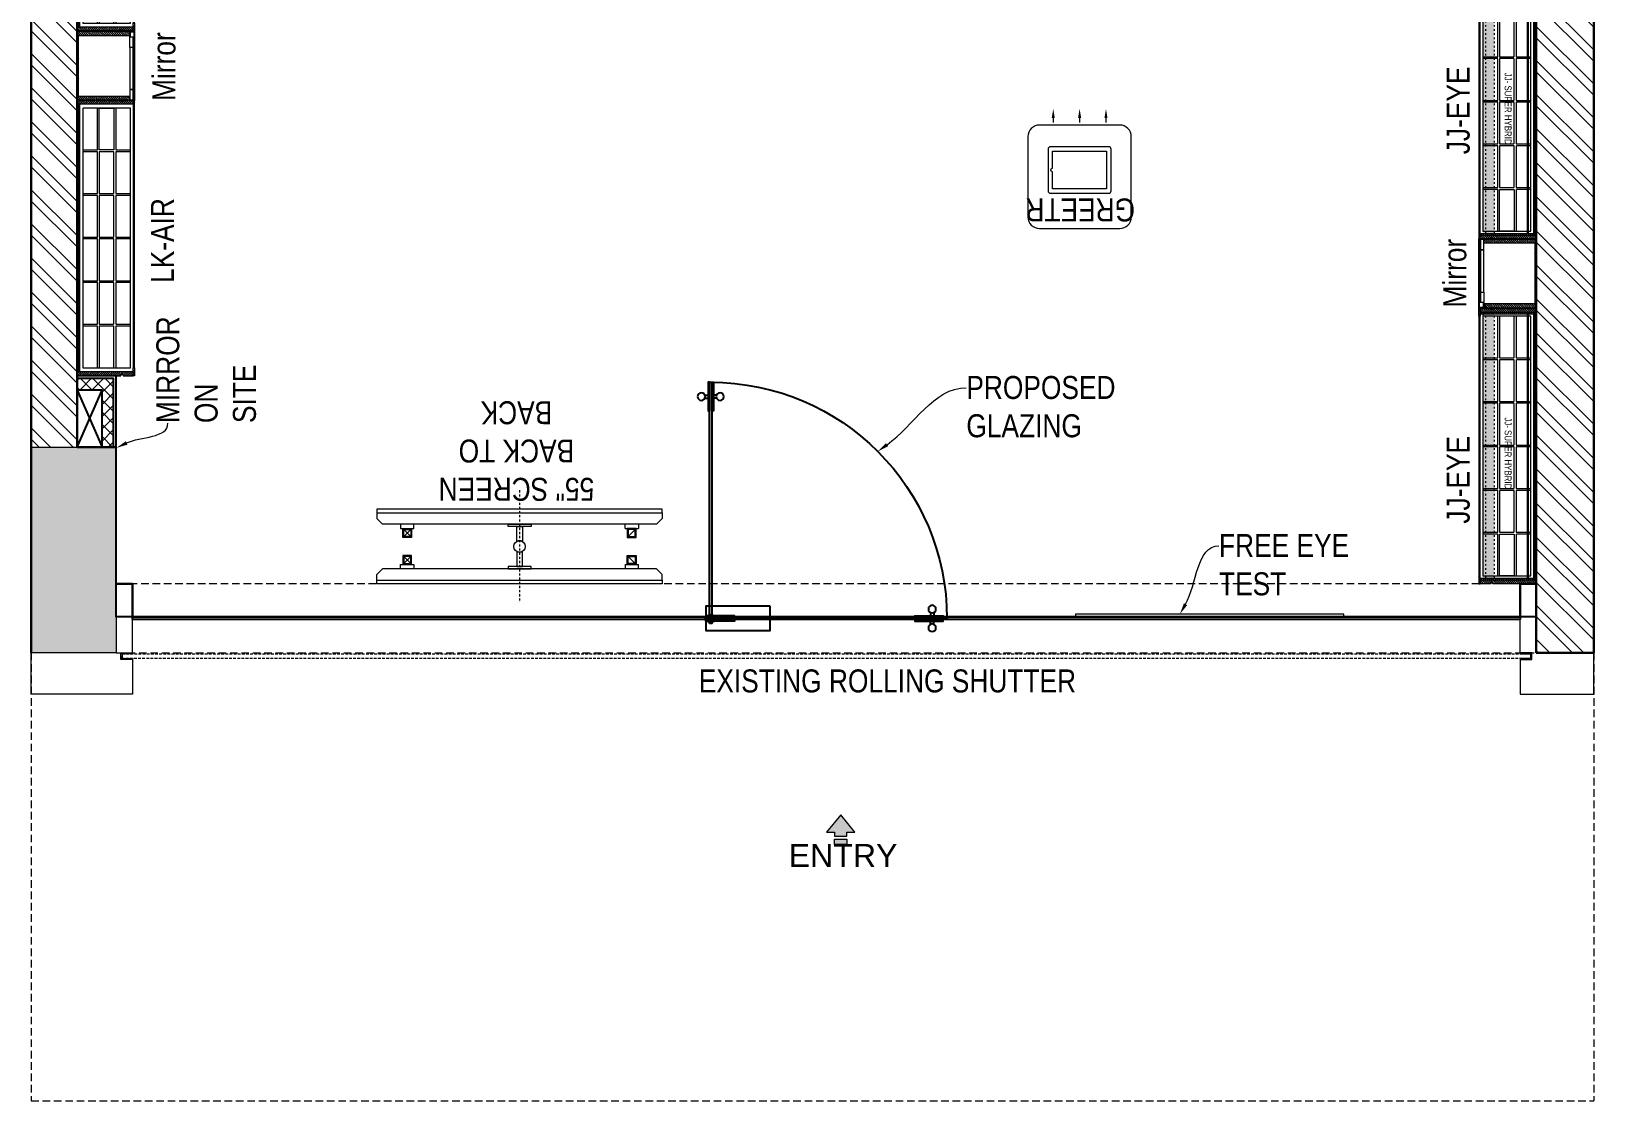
# Model space of a CAD drawing. Header units: millimetres. Extents: x -4703 to 3915, y -898839 to -884084.
# Drawn here: x -3912 to 2888, y -898839 to -894184 of the extents above; entities that cross this region are included whole.
import ezdxf
from ezdxf import colors
from ezdxf.entities.mleader import LeaderData, LeaderLine
from ezdxf.lldxf.tags import DXFTag
from ezdxf.math import Vec2, Vec3

# ---------------------------------------------------------------- set-up
doc = ezdxf.new("R2010")
doc.units = ezdxf.units.MM
doc.header["$LTSCALE"] = 12
doc.header["$MEASUREMENT"] = 0
for name, pattern in [('a_p6_plan_L18$0$HIDDEN', [0.375, 0.25, -0.125]), ('ACAD_ISO03W100', [30, 12, -18]), ('DASHDOT2', [0.5, 0.25, -0.125, 0, -0.125]), ('DASHED', [0.75, 0.5, -0.25]), ('HIDDENX2', [0.75, 0.5, -0.25])]:
    doc.linetypes.add(name, pattern=pattern)
doc.layers.get('0').update_dxf_attribs({"lineweight": 25})
for name, color, linetype, lineweight in [('A-BEAM PLAN', 5, 'DASHED2', 5), ('A-COL', 243, 'Continuous', 9), ('A-COL HATCH', 252, 'Continuous', 20), ('A-GLASS DOOR', 4, 'Continuous', 25), ('A-SHUTTER', 5, 'Continuous', 18), ('A-WALL', 1, 'Continuous', 30), ('A-WALL HATCH', 251, 'Continuous', 5), ('LK-ACP', 1, 'Continuous', 0), ('LK-FACADE BULKHEAD', 3, 'DASHED', 13), ('LK-FF&E FLOOR', 1, 'Continuous', 9), ('LK-FF&E WALL', 1, 'Continuous', 9), ('LK-IT', 3, 'Continuous', 18), ('LK-LAMINATE', 65, 'Continuous', 30), ('LK-PART-HATCH', 8, 'Continuous', 5), ('LK-PARTITION', 21, 'Continuous', 25), ('LK-Signage', 5, 'Continuous', 13), ('LK-TEXT', 31, 'Continuous', 5), ('LK-TV SCREEN', 3, 'Continuous', 9), ('LN-ELEVATION-1', 81, 'Continuous', 13), ('LN-ELEVATION-2', 103, 'Continuous', 20), ('LN-ELEVATION-3', 125, 'a_p6_plan_L18$0$HIDDEN', 18), ('LN-ELEVATION-4', 145, 'Continuous', 13), ('LN-ELEVATION-5', 167, 'Continuous', 5), ('LN-HATCH', 251, 'Continuous', 0), ('LN-TEXT', 7, 'Continuous', 0), ('PLANO-BOUNDARY', 252, 'Continuous', 5), ('PLANO-CARPET', 3, 'Continuous', 18), ('PLANO-DOOR', 252, 'Continuous', 5), ('PLANO-GLASS', 252, 'Continuous', 5), ('PLANO-TXT', 252, 'Continuous', 5), ('step', 74, 'Continuous', 5)]:
    doc.layers.add(name, color=color, linetype=linetype, lineweight=lineweight)
doc.layers.add('A-GLAZING', color=4, linetype='Continuous')
doc.layers.add('PLANO-TRADE AREA', color=7, linetype='Continuous')
doc.styles.add('LK TXT STD 100', font='Arial Narrow.ttf', dxfattribs={"height": 100})
doc.styles.get("Standard").update_dxf_attribs({"font": 'Arial Narrow.ttf'})
tags = doc.linetypes.add('DASHED2', pattern=[0.375, 0.25, -0.125]).pattern_tags.tags
tags[6:7] = [DXFTag(74, 4), DXFTag(75, 0), DXFTag(340, '0'), DXFTag(46, 1.0), DXFTag(50, 0.0), DXFTag(44, 0.0), DXFTag(45, 0.0)]
tags[4:5] = [DXFTag(74, 4), DXFTag(75, 0), DXFTag(340, '0'), DXFTag(46, 1.0), DXFTag(50, 0.0), DXFTag(44, 0.0), DXFTag(45, 0.0)]
pattern_1 = [(45, (7858054.0837, 3504049.203), (-4.4901280605, 4.4901280605), [])]

# ---------------------------------------------------------------- blocks, each defined once
blk = doc.blocks.new('55INCH')
at = {"layer": 'LK-TV SCREEN', "ltscale": 12}
for p, q in [((2111558.8, 1135690.5), (2111583.2, 1135690.5)), ((2111583.2, 1135690.5), (2111607.7, 1135666)), ((2111607.7, 1134473.9), (2111607.7, 1135666)), ((2111607.7, 1135587.9), (2111627.2, 1135587.9)), ((2111627.2, 1135587.9), (2111627.2, 1135529.3)), ((2111627.2, 1135529.3), (2111607.7, 1135529.3)), ((2111627.2, 1134610.6), (2111607.7, 1134610.6)), ((2111627.2, 1134610.6), (2111627.2, 1134552)), ((2111607.7, 1134552), (2111627.2, 1134552)), ((2111558.8, 1134449.5), (2111583.2, 1134449.5)), ((2111583.2, 1134449.5), (2111607.7, 1134473.9))]:
    blk.add_line(p, q, dxfattribs=at)
at = {"layer": 'LK-TV SCREEN'}
for p, q in [((2111661.6, 1135543.3), (2111631, 1135573.9)), ((2111661.6, 1135573.9), (2111631, 1135543.3)), ((2111661.6, 1134597.1), (2111631, 1134566.5))]:
    blk.add_line(p, q, dxfattribs=at)
at = {"layer": 'LK-TV SCREEN', "ltscale": 12}
blk.add_lwpolyline([(2111542.6, 1135690.5), (2111558.8, 1135690.5), (2111558.8, 1134449.5), (2111542.6, 1134449.5)], close=True, dxfattribs=at)
at = {"layer": 'LK-TV SCREEN'}
for points in [[(2111627.2, 1135577.7), (2111627.2, 1135539.5), (2111665.4, 1135539.5), (2111665.4, 1135577.7)], [(2111631, 1135573.9), (2111631, 1135543.3), (2111661.6, 1135543.3), (2111661.6, 1135573.9)], [(2111627.2, 1134562.7), (2111627.2, 1134600.9), (2111665.4, 1134600.9), (2111665.4, 1134562.7)], [(2111631, 1134566.5), (2111631, 1134597.1), (2111661.6, 1134597.1), (2111661.6, 1134566.5)]]:
    blk.add_lwpolyline(points, close=True, dxfattribs=at)
blk = doc.blocks.new('*U43')
at = {"layer": 'A-SHUTTER', "color": 5, "ltscale": 10}
for points in [[(41034165, -1561539.2), (41034165, -1561544.2), (41034120, -1561544.2), (41034120, -1561564.2), (41034165, -1561564.2), (41034165, -1561569.2), (41034115, -1561569.2), (41034115, -1561539.2)], [(41040205, -1561539.2), (41040205, -1561544.2), (41040250, -1561544.2), (41040250, -1561564.2), (41040205, -1561564.2), (41040205, -1561569.2), (41040255, -1561569.2), (41040255, -1561539.2)]]:
    blk.add_lwpolyline(points, close=True, dxfattribs=at)
at = {"layer": 'A-SHUTTER', "color": 5, "linetype": 'HIDDENX2', "ltscale": 2, "true_color": 0x0505ff}
blk.add_lwpolyline([(41034120, -1561544.2), (41034120, -1561564.2), (41040250, -1561564.2), (41040250, -1561544.2)], close=True, dxfattribs=at)
blk = doc.blocks.new('Entrance Door')
at = {"layer": 'A-GLASS DOOR', "ltscale": 111}
blk.add_hatch(color=4, dxfattribs=at).paths.add_polyline_path([(18, -34.8), (18, -1235), (30, -1235), (30, -34.8)])
at = {"layer": 'A-GLASS DOOR', "color": 4}
for p, q in [((30, -54.2), (18, -66.2)), ((1117.8, -31.3), (1117.8, -54.3)), ((1117.8, -89.2), (1117.8, -66.3)), ((1132.8, -31.3), (1132.8, -54.3)), ((1132.8, -89.2), (1132.8, -66.3))]:
    blk.add_line(p, q, dxfattribs=at)
at = {"layer": 'A-GLASS DOOR', "color": 4, "ltscale": 44}
for p, q in [((-4.9, -1156.3), (18, -1156.3)), ((52.9, -1156.3), (30, -1156.3)), ((-4.9, -1171.3), (18, -1171.3)), ((52.9, -1171.3), (30, -1171.3))]:
    blk.add_line(p, q, dxfattribs=at)
at = {"layer": 'A-GLASS DOOR', "color": 4}
for points in [[(320, -120.5), (0, -120.5), (0, 0), (320, 0)], [(0, -54.2), (142.5, -54.2), (142.5, -46.8), (0, -46.8)], [(0, -66.2), (142.5, -66.2), (142.5, -73.7), (0, -73.7)], [(1180.8, -54.3), (1038.3, -54.3), (1038.3, -46.8), (1180.8, -46.8)], [(1180.8, -66.3), (1038.3, -66.3), (1038.3, -73.8), (1180.8, -73.8)]]:
    blk.add_lwpolyline(points, close=True, dxfattribs=at)
at = {"layer": 'A-GLASS DOOR', "color": 4, "ltscale": 222}
blk.add_lwpolyline([(-1.5, -66.2), (1198.8, -66.2), (1198.8, -54.2), (-1.5, -54.2)], close=True, dxfattribs=at)
at = {"layer": 'A-GLASS DOOR', "color": 4, "ltscale": 111}
blk.add_lwpolyline([(18, -34.8), (18, -1235), (30, -1235), (30, -34.8)], close=True, dxfattribs=at)
at = {"layer": 'A-GLASS DOOR', "color": 4, "ltscale": 44}
for points in [[(18, -1092.5), (18, -1235), (10.5, -1235), (10.5, -1092.5)], [(30, -1092.5), (30, -1235), (37.5, -1235), (37.5, -1092.5)]]:
    blk.add_lwpolyline(points, close=True, dxfattribs=at)
at = {"layer": 'A-GLASS DOOR', "color": 4}
for centre, radius in [((1125.3, -13.9), 19), ((24, -58.7), 19.8), ((1125.3, -106.6), 19)]:
    blk.add_circle(centre, radius, dxfattribs=at)
at = {"layer": 'A-GLASS DOOR', "color": 4, "ltscale": 44}
for centre in [(-22.4, -1163.8), (70.4, -1163.8)]:
    blk.add_circle(centre, 19, dxfattribs=at)
at = {"layer": 'A-GLASS DOOR', "color": 4, "ltscale": 222}
blk.add_arc((24, -60.2), 1174.8, 270, 359.99955, dxfattribs=at)
blk = doc.blocks.new('existignn csk')
at = {"layer": 'A-COL HATCH'}
h = blk.add_hatch(color=256, dxfattribs=at)
h.dxf.hatch_style = 1
h.paths.add_polyline_path([(42316.3, -888548), (42316.3, -888128), (41416.3, -888128), (41416.3, -888548)])
h.paths.add_polyline_path([(38251.3, -888538), (38251.3, -888128), (37461.3, -888128), (37461.3, -888538)])
h.paths.add_polyline_path([(34221.3, -888498), (34221.3, -888128), (33416.3, -888128), (33416.3, -888498)])
h.paths.add_polyline_path([(30406.3, -888498), (30406.3, -888493), (30406.3, -888128), (29511.3, -888128), (29511.3, -888498)])
at = {"layer": 'A-WALL HATCH'}
h = blk.add_hatch(dxfattribs=at)
h.set_pattern_fill('ANSI32', color=256, scale=11, angle=180)
h.set_pattern_definition([(225, (-896977.96, -931837.92), (74.087113, -74.087113), []), (225, (-897027.35, -931837.92), (74.087113, -74.087113), [])])
h.paths.add_polyline_path([(42316.3, -894928), (42316.3, -888548), (42066.3, -888548), (42066.3, -894708), (38251.3, -894708), (38251.3, -894678), (29511.3, -894678), (29511.3, -894928)])
h.paths.add_polyline_path([(41416.3, -888378), (41416.3, -888128), (38251.3, -888128), (38251.3, -888378)])
h.paths.add_polyline_path([(37461.3, -888328), (37461.3, -888128), (34221.3, -888128), (34221.3, -888328)])
h.paths.add_polyline_path([(33416.3, -888328), (33416.3, -888128), (30406.3, -888128), (30406.3, -888328)])
at = {"layer": 'A-BEAM PLAN', "linetype": 'a_p6_plan_L18$0$HIDDEN', "lineweight": 5, "ltscale": 11}
for p, q in [((29511.3, -888128), (27561.3, -888128)), ((27561.3, -888128), (27561.3, -894928)), ((29511.3, -894928), (27561.3, -894928))]:
    blk.add_line(p, q, dxfattribs=at)
at = {"layer": 'A-COL'}
for p, q in [((29511.3, -888498), (29511.3, -888128)), ((30406.3, -888128), (30406.3, -888498)), ((29576.3, -888498), (29511.3, -888498)), ((30406.3, -888498), (29511.3, -888498)), ((29616.3, -888498), (29576.3, -888498))]:
    blk.add_line(p, q, dxfattribs=at)
at = {"layer": 'A-GLAZING', "color": 4}
blk.add_lwpolyline([(29655.3, -894608), (29655.3, -888568), (29667.3, -888568), (29667.3, -894608)], close=True, dxfattribs=at)
at = {"layer": 'A-WALL'}
for p, q in [((29511.3, -888128), (42316.3, -888128)), ((30406.3, -888328), (33416.3, -888328)), ((38251.3, -894678), (29511.3, -894678)), ((29511.3, -894678), (29511.3, -894928)), ((42316.3, -894928), (29511.3, -894928))]:
    blk.add_line(p, q, dxfattribs=at)
at = {"layer": 'LK-ACP'}
for points in [[(29481.3, -888568), (29331.3, -888568), (29331.3, -888128), (29511.3, -888128)], [(29511.3, -888568), (29655.3, -888568)], [(29481.3, -894608), (29331.3, -894608), (29331.3, -894928), (29511.3, -894928)], [(29511.3, -894608), (29655.3, -894608)]]:
    blk.add_lwpolyline(points, dxfattribs=at)
at = {"layer": 'LK-FACADE BULKHEAD', "linetype": 'a_p6_plan_L18$0$HIDDEN', "lineweight": 5, "ltscale": 11}
blk.add_lwpolyline([(29511.3, -894678), (29811.3, -894678), (29811.3, -888498), (29511.3, -888498)], close=True, dxfattribs=at)
at = {"layer": 'LK-LAMINATE'}
for points in [[(29667.3, -888568), (29811.3, -888568), (29811.3, -888498)], [(29667.3, -894608), (29811.3, -894608), (29811.3, -894678)]]:
    blk.add_lwpolyline(points, dxfattribs=at)
at = {"layer": 'A-GLASS DOOR', "xscale": -0.8748404702499005, "yscale": 0.8748404702499005, "zscale": 0.8748404702499005, "rotation": 89.99998890931911}
blk.add_blockref('Entrance Door', (29607.9, -891064.3), dxfattribs=at)
at = {"layer": 'A-SHUTTER', "color": 2, "xscale": -1, "rotation": 270}
blk.add_blockref('*U43', (1591050.6, -41928773), dxfattribs=at)
blk = doc.blocks.new('32r23')
at = {"layer": 'step'}
h = blk.add_hatch(color=2, dxfattribs=at)
h.paths.add_polyline_path([(-329401, -464168), (-329401, -464277), (-329363, -464277), (-329363, -464350), (-329208, -464223), (-329363, -464095), (-329363, -464168)])
h.paths.add_polyline_path([(-329474, -464168), (-329428, -464168), (-329428, -464277), (-329474, -464277)])
at = {"layer": 'step', "color": 2}
blk.add_lwpolyline([(-329474, -464168), (-329428, -464168), (-329428, -464277), (-329474, -464277)], close=True, dxfattribs=at)
blk.add_lwpolyline([(-329401, -464168), (-329401, -464277), (-329363, -464277), (-329363, -464350), (-329208, -464223), (-329363, -464095), (-329363, -464168), (-329401, -464168)], dxfattribs=at)
blk = doc.blocks.new('JJ SHD 1200')
at = {"layer": 'LN-ELEVATION-5'}
h = blk.add_hatch(color=177, dxfattribs=at)
h.dxf.hatch_style = 1
h.paths.add_polyline_path([(1182, 68), (32, 68), (32, 18), (1182, 18)])
at = {"layer": 'LN-HATCH', "ltscale": 0.5}
h = blk.add_hatch(dxfattribs=at)
h.set_pattern_fill('ANSI31', color=256, scale=2)
h.set_pattern_definition([(45, (4097602.2716, 1708830.267), (-4.4901280605, 4.4901280605), [])])
h.paths.add_polyline_path([(1207, 250), (1207, 60), (1201, 60), (1201, 50), (1207, 50), (1207, 6), (1182, 6), (1182, 250)])
h.paths.add_polyline_path([(32, 210), (1182, 210), (1182, 216), (32, 216)])
h.paths.add_polyline_path([(1172, 6), (1172, 0), (1207, 0), (1207, 6)])
h.paths.add_polyline_path([(7, 250), (7, 60), (13, 60), (13, 50), (7, 50), (7, 6), (32, 6), (32, 250)])
h.paths.add_polyline_path([(42, 6), (42, 0), (7, 0), (7, 6)])
at = {"layer": 'LN-ELEVATION-1', "ltscale": 0.5}
for points in [[(7, 250), (7, 60), (13, 60), (13, 50), (7, 50), (7, 6), (25, 6), (25, 250)], [(7, 250), (7, 60), (13, 60), (13, 50), (7, 50), (7, 6), (32, 6), (32, 250)], [(25, 238), (1189, 238), (1189, 244), (25, 244)], [(32, 210), (1182, 210), (1182, 216), (32, 216)], [(1207, 250), (1207, 60), (1201, 60), (1201, 50), (1207, 50), (1207, 6), (1182, 6), (1182, 250)], [(1207, 250), (1207, 60), (1201, 60), (1201, 50), (1207, 50), (1207, 6), (1189, 6), (1189, 250)], [(42, 6), (42, 0), (7, 0), (7, 6)], [(42, 6), (42, 0), (7, 0), (7, 6)], [(1172, 6), (1172, 0), (1207, 0), (1207, 6)], [(1172, 6), (1172, 0), (1207, 0), (1207, 6)]]:
    blk.add_lwpolyline(points, close=True, dxfattribs=at)
at = {"layer": 'LN-ELEVATION-3', "ltscale": 0.5}
for p, q in [((1189, 250), (25, 250)), ((1182, 250), (32, 250)), ((1172, 6), (42, 6)), ((1172, 6), (42, 6)), ((42, 0), (1172, 0)), ((42, 0), (1172, 0))]:
    blk.add_line(p, q, dxfattribs=at)
for points in [[(1172, 226), (42, 226), (42, 18), (1172, 18)], [(223.7, 226), (42, 226), (42, 162), (223.7, 162)], [(413.3, 226), (231.7, 226), (231.7, 162), (413.3, 162)], [(603, 226), (421.3, 226), (421.3, 162), (603, 162)], [(792.7, 226), (611, 226), (611, 162), (792.7, 162)], [(982.3, 226), (800.7, 226), (800.7, 162), (982.3, 162)], [(1172, 226), (990.3, 226), (990.3, 162), (1172, 162)], [(223.7, 154), (42, 154), (42, 90), (223.7, 90)], [(413.3, 154), (231.7, 154), (231.7, 90), (413.3, 90)], [(603, 154), (421.3, 154), (421.3, 90), (603, 90)], [(792.7, 154), (611, 154), (611, 90), (792.7, 90)], [(982.3, 154), (800.7, 154), (800.7, 90), (982.3, 90)], [(1172, 90), (990.3, 90), (990.3, 154), (1172, 154)], [(223.7, 82), (42, 82), (42, 18), (223.7, 18)], [(413.3, 82), (231.7, 82), (231.7, 18), (413.3, 18)], [(603, 82), (421.3, 82), (421.3, 18), (603, 18)], [(792.7, 82), (611, 82), (611, 18), (792.7, 18)], [(982.3, 82), (800.7, 82), (800.7, 18), (982.3, 18)], [(1172, 82), (990.3, 82), (990.3, 18), (1172, 18)]]:
    blk.add_lwpolyline(points, close=True, dxfattribs=at)
at = {"layer": 'LN-ELEVATION-4', "linetype": 'ACAD_ISO03W100', "ltscale": 0.05}
for points in [[(1182, 68), (32, 68), (32, 18), (1182, 18)], [(1182, 30), (32, 30), (32, 18), (1182, 18)]]:
    blk.add_lwpolyline(points, close=True, dxfattribs=at)
at = {"layer": 'LN-TEXT', "ltscale": 0.5, "insert": (482.5, 142.3), "char_height": 30, "attachment_point": 1}
blk.add_mtext_dynamic_manual_height_columns('\\pt120;JJ- SUPER HYBRID', width=526.835, gutter_width=500, heights=[0], dxfattribs=at)
blk = doc.blocks.new('MIRROR')
at = {"layer": 'LN-HATCH', "ltscale": 0.5}
h = blk.add_hatch(dxfattribs=at)
h.set_pattern_fill('ANSI31', color=256, scale=2)
h.set_pattern_definition([(45, (4060433.7416, 1708720.787), (-4.4901280605, 4.4901280605), [])])
h.paths.add_polyline_path([(212.9, 101.3), (230.9, 101.3), (230.9, -127.7), (212.9, -127.7)])
h.paths.add_polyline_path([(230.9, 95.3), (494.9, 95.3), (494.9, 101.3), (230.9, 101.3)])
h.paths.add_polyline_path([(512.9, 101.3), (494.9, 101.3), (494.9, -127.7), (512.9, -127.7)])
at = {"layer": 'Defpoints'}
blk.add_lwpolyline([(512.9, 101.3), (212.9, 101.3), (212.9, -148.7), (512.9, -148.7)], close=True, dxfattribs=at)
at = {"layer": 'LN-ELEVATION-1'}
for points in [[(212.9, 101.3), (230.9, 101.3), (230.9, -127.7), (212.9, -127.7)], [(230.9, 95.3), (494.9, 95.3), (494.9, 101.3), (230.9, 101.3)], [(512.9, 101.3), (494.9, 101.3), (494.9, -127.7), (512.9, -127.7)], [(259.9, -141.7), (259.9, -127.7), (214.9, -127.7), (214.9, -148.7), (223.9, -148.7), (223.9, -147.2), (216.4, -147.2), (216.4, -141.7)], [(442.9, -141.7), (442.9, -127.7), (487.9, -127.7), (487.9, -148.7), (478.9, -148.7), (478.9, -147.2), (486.4, -147.2), (486.4, -141.7)], [(504.9, -148.7), (504.9, -147.2), (509.4, -147.2), (509.4, -129.2), (487.9, -129.2), (487.9, -127.7), (510.9, -127.7), (510.9, -148.7)]]:
    blk.add_lwpolyline(points, close=True, dxfattribs=at)
at = {"layer": 'LN-ELEVATION-2'}
blk.add_lwpolyline([(259.9, -141.7), (442.9, -141.7), (442.9, -127.7), (259.9, -127.7)], close=True, dxfattribs=at)
at = {"layer": 'LN-ELEVATION-2', "color": 4, "lineweight": 0}
blk.add_lwpolyline([(216.4, -141.7), (486.4, -141.7), (486.4, -147.2), (216.4, -147.2)], close=True, dxfattribs=at)
at = {"layer": 'LN-ELEVATION-4', "ltscale": 0.5}
blk.add_line((478.9, -148.7), (223.9, -148.7), dxfattribs=at)
blk = doc.blocks.new('VC HD 1200')
at = {"layer": 'LN-HATCH', "ltscale": 0.5}
h = blk.add_hatch(dxfattribs=at)
h.set_pattern_fill('ANSI31', color=256, scale=2)
h.set_pattern_definition([(45, (3760859.753, 1795248.936), (-4.490128061, 4.490128061), [])])
h.paths.add_polyline_path([(-1200, 250), (-1200, 60), (-1194, 60), (-1194, 50), (-1200, 50), (-1200, 6), (-1182, 6), (-1182, 250)])
h = blk.add_hatch(dxfattribs=at)
h.set_pattern_fill('ANSI31', color=256, scale=2)
h.set_pattern_definition(pattern_1)
h.paths.add_polyline_path([(0, 250), (0, 60), (-6, 60), (-6, 50), (0, 50), (0, 6), (-18, 6), (-18, 250)])
h = blk.add_hatch(dxfattribs=at)
h.set_pattern_fill('ANSI31', color=256, scale=2)
h.set_pattern_definition([(45, (7858047.0837, 3504049.203), (-4.4901280605, 4.4901280605), [])])
h.paths.add_polyline_path([(-1165, 6), (-1165, 0), (-1200, 0), (-1200, 6)])
h = blk.add_hatch(dxfattribs=at)
h.set_pattern_fill('ANSI31', color=256, scale=2)
h.set_pattern_definition(pattern_1)
h.paths.add_polyline_path([(-28, 6), (-28, 0), (0, 0), (0, 6)])
at = {"layer": 'LN-ELEVATION-1', "ltscale": 0.5}
for points in [[(-1200, 250), (-1200, 60), (-1194, 60), (-1194, 50), (-1200, 50), (-1200, 6), (-1182, 6), (-1182, 250)], [(-18, 238), (-1182, 238), (-1182, 244), (-18, 244)], [(0, 250), (0, 60), (-6, 60), (-6, 50), (0, 50), (0, 6), (-18, 6), (-18, 250)], [(-1165, 6), (-1165, 0), (-1200, 0), (-1200, 6)], [(-35, 6), (-35, 0), (0, 0), (0, 6)]]:
    blk.add_lwpolyline(points, close=True, dxfattribs=at)
at = {"layer": 'LN-ELEVATION-3', "ltscale": 0.5}
for p, q in [((-1182, 250), (-18, 250)), ((-1165, 6), (-35, 6)), ((-35, 0), (-1165, 0))]:
    blk.add_line(p, q, dxfattribs=at)
for points in [[(-1165, 226), (-35, 226), (-35, 18), (-1165, 18)], [(-1165, 226), (-983.3, 226), (-983.3, 162), (-1165, 162)], [(-975.3, 226), (-793.7, 226), (-793.7, 162), (-975.3, 162)], [(-785.7, 226), (-604, 226), (-604, 162), (-785.7, 162)], [(-596, 226), (-414.3, 226), (-414.3, 162), (-596, 162)], [(-406.3, 226), (-224.7, 226), (-224.7, 162), (-406.3, 162)], [(-216.7, 226), (-35, 226), (-35, 162), (-216.7, 162)], [(-1165, 90), (-983.3, 90), (-983.3, 154), (-1165, 154)], [(-975.3, 154), (-793.7, 154), (-793.7, 90), (-975.3, 90)], [(-785.7, 154), (-604, 154), (-604, 90), (-785.7, 90)], [(-596, 154), (-414.3, 154), (-414.3, 90), (-596, 90)], [(-406.3, 154), (-224.7, 154), (-224.7, 90), (-406.3, 90)], [(-216.7, 154), (-35, 154), (-35, 90), (-216.7, 90)], [(-1165, 82), (-983.3, 82), (-983.3, 18), (-1165, 18)], [(-975.3, 82), (-793.7, 82), (-793.7, 18), (-975.3, 18)], [(-785.7, 82), (-604, 82), (-604, 18), (-785.7, 18)], [(-596, 82), (-414.3, 82), (-414.3, 18), (-596, 18)], [(-406.3, 82), (-224.7, 82), (-224.7, 18), (-406.3, 18)], [(-216.7, 82), (-35, 82), (-35, 18), (-216.7, 18)]]:
    blk.add_lwpolyline(points, close=True, dxfattribs=at)
blk = doc.blocks.new('GREETR 450x450')
at = {"layer": 'LN-ELEVATION-1', "linetype": 'ByBlock', "lineweight": -2}
for p, q in [((481.3, 339.7), (461, 339.7)), ((481.3, 225), (461, 225)), ((481.3, 110.3), (461, 110.3))]:
    blk.add_line(p, q, dxfattribs=at)
at = {"layer": 'LN-ELEVATION-1'}
for points in [[(355.5, 98.3), (355.5, 352.3, 0.414214), (345.5, 362.3), (163.5, 362.3, 0.414214), (153.5, 352.3), (153.5, 98.3, 0.414214), (163.5, 88.3), (345.5, 88.3, 0.414214)], [(264, 342.8), (336.5, 342.8), (336.5, 107.8), (172.5, 107.8), (172.5, 342.8), (245, 342.8, 0.327538), (246.9, 344.2, -0.733799), (262.1, 344.2, 0.327538)]]:
    blk.add_lwpolyline(points, format="xyb", close=True, dxfattribs=at)
at = {"layer": 'LN-ELEVATION-1', "linetype": 'ByBlock', "lineweight": -2}
for points in [[(481.3, 346.4), (481.3, 333.1), (521.3, 339.7)], [(481.3, 231.7), (481.3, 218.3), (521.3, 225)], [(481.3, 116.9), (481.3, 103.6), (521.3, 110.3)]]:
    blk.add_solid(points, dxfattribs=at)
at = {"layer": 'LN-ELEVATION-2'}
blk.add_lwpolyline([(50, 0), (400, 0, 0.414214), (450, 50), (450, 400, 0.414214), (400, 450), (50, 450, 0.414214), (0, 400), (0, 50, 0.414214)], format="xyb", close=True, dxfattribs=at)
at = {"layer": 'LN-TEXT', "color": 0, "linetype": 'Continuous', "ltscale": 3, "insert": (81.4, 222.4), "char_height": 100, "attachment_point": 5, "rotation": 90, "style": 'LK TXT STD 100'}
blk.add_mtext_dynamic_manual_height_columns('GREETR', width=353.056, gutter_width=0.5, heights=[0], dxfattribs=at)
blk = doc.blocks.new('A$C989cf251')
at = {"layer": 'LK-PART-HATCH', "ltscale": 0.001}
h = blk.add_hatch(dxfattribs=at)
h.set_pattern_fill('ANSI37', color=256, scale=300)
h.set_pattern_definition([(45, (-30406.333, 894708), (-26.5165043, 26.5165043), []), (135, (-30406.333, 894708), (-26.5165043, -26.5165043), [])])
h.paths.add_polyline_path([(298, 6380), (248, 6380), (248, 6272), (0, 6272), (0, 6222), (298, 6222)])
h.paths.add_polyline_path([(4073, 6380), (4023, 6380), (4023, 6192), (3072, 6192), (3072, 6210), (3022, 6210), (3022, 6142), (4073, 6142)])
h.paths.add_polyline_path([(6847, 6380), (6797, 6380), (6797, 6142), (7833, 6142), (7833, 6170), (7055, 6170), (7055, 6192), (6847, 6192)])
h.paths.add_polyline_path([(8810, 6330), (8710, 6330), (8710, 4660), (8810, 4660)])
h.paths.add_polyline_path([(9260, 3860), (8810, 3860), (8810, 3760), (9260, 3760)])
h.paths.add_polyline_path([(8810, 3910), (8710, 3910), (8710, 2400), (8810, 2400)])
h.paths.add_polyline_path([(10110, 4510), (10010, 4510), (10010, 3760), (10110, 3760)])
h.paths.add_polyline_path([(9260, 2500), (8810, 2500), (8810, 2400), (9260, 2400)])
h.paths.add_polyline_path([(11660, 2500), (10060, 2500), (10060, 2400), (11660, 2400)])
h.paths.add_polyline_path([(10060, 1600), (8860, 1600), (8860, 1500), (10060, 1500)])
h.paths.add_polyline_path([(10160, 1600), (10060, 1600), (10060, 1500), (10060, 0), (10160, 0)])
h.paths.add_polyline_path([(7660, 1500), (7560, 1500), (7560, 30), (7660, 30)])
h.paths.add_polyline_path([(8110, 1600), (7560, 1600), (7560, 1500), (7660, 1500), (8110, 1500)])
h.paths.add_polyline_path([(7560, 388), (7322, 388), (7322, 268), (6917, 268), (6917, 30), (6967, 30), (6967, 218), (7372, 218), (7372, 338), (7560, 338)])
at = {"layer": 'LK-PARTITION'}
blk.add_lwpolyline([(0, 6210), (310, 6210), (310, 6380), (0, 6380)], close=True, dxfattribs=at)
for points in [[(0, 6222), (298, 6222), (298, 6380)], [(0, 6272), (248, 6272), (248, 6380)]]:
    blk.add_lwpolyline(points, dxfattribs=at)
at = {"layer": 'LK-PARTITION', "linetype": 'ACAD_ISO03W100', "ltscale": 10}
for points in [[(0, 6380), (248, 6272)], [(248, 6380), (0, 6272)]]:
    blk.add_lwpolyline(points, dxfattribs=at)

msp = doc.modelspace()

# ---------------------------------------------------------------- linework, layer by layer
at = {"layer": 'LK-IT', "color": 1, "linetype": 'DASHDOT2', "ltscale": 3}
msp.add_line((-1786.9, -896182.2), (-1786.9, -896671.2), dxfattribs=at)
at = {"layer": 'LK-IT'}
for points in [[(-1836.9, -896329.3), (-1736.9, -896329.3), (-1736.9, -896339.3), (-1836.9, -896339.3)], [(-1836.9, -896524.1), (-1736.9, -896524.1), (-1736.9, -896514.1), (-1836.9, -896514.1)]]:
    msp.add_lwpolyline(points, close=True, dxfattribs=at)
for points in [[(-1799.4, -896405), (-1799.4, -896339.3), (-1774.4, -896339.3), (-1774.4, -896405, 0.267949), (-1799.4, -896405, -1)], [(-1799.4, -896448.3), (-1799.4, -896514.1), (-1774.4, -896514.1), (-1774.4, -896448.3, -0.267949), (-1799.4, -896448.3, 1)]]:
    msp.add_lwpolyline(points, format="xyb", dxfattribs=at)
at = {"layer": 'LK-IT', "color": 1}
msp.add_circle((-1786.9, -896426.7), 25, dxfattribs=at)
at = {"layer": 'LK-Signage'}
msp.add_lwpolyline([(1800.8, -896721.2), (632.8, -896721.2), (632.8, -896733.2), (1800.8, -896733.2)], close=True, dxfattribs=at)
at = {"layer": 'PLANO-BOUNDARY', "ltscale": 50}
for points in [[(2638, -888149.2), (2638, -896733.2), (2568, -896733.2)], [(-3472, -896733.2), (-3542, -896733.2), (-3542, -895994.2), (-3712, -895994.2), (-3712, -892984.2), (-3542, -892984.2), (-3542, -892179.2), (-3712, -892179.2), (-3712, -888939.2)]]:
    msp.add_lwpolyline(points, dxfattribs=at)
at = {"layer": 'PLANO-CARPET', "ltscale": 50}
msp.add_lwpolyline([(2638, -888149.2), (2638, -896733.2), (-3542, -896733.2), (-3542, -895994.2), (-3712, -895994.2), (-3712, -892984.2), (-3542, -892984.2), (-3542, -892179.2), (-3712, -892179.2), (-3712, -888939.2)], dxfattribs=at)
at = {"layer": 'PLANO-DOOR', "ltscale": 50}
msp.add_lwpolyline([(73, -896733.2), (-977, -896733.2)], dxfattribs=at)
at = {"layer": 'PLANO-GLASS', "ltscale": 50}
for points in [[(-977, -896733.2), (-3472, -896733.2)], [(2568, -896733.2), (73, -896733.2)]]:
    msp.add_lwpolyline(points, dxfattribs=at)
at = {"layer": 'PLANO-TRADE AREA', "ltscale": 50}
msp.add_lwpolyline([(-3662, -887284.2), (268, -887284.2), (268, -885934.2), (1068, -885934.2), (1068, -888434.2), (2638, -888434.2), (2638, -896733.2), (-3542, -896733.2), (-3542, -895994.2), (-3712, -895994.2), (-3712, -892984.2), (-3542, -892984.2), (-3542, -892179.2), (-3712, -892179.2), (-3712, -888939.2), (-3502, -888939.2), (-3502, -888149.2), (-3662, -888149.2)], close=True, dxfattribs=at)

# ---------------------------------------------------------------- block references
at = {"rotation": 90}
msp.add_blockref('existignn csk', (-892040, -926400.5), dxfattribs=at)
at = {"lineweight": -3, "xscale": 0.4855882348492743, "yscale": 0.4855882348492743, "zscale": 0.4855882348492743, "rotation": 90}
msp.add_blockref('32r23', (-225810.5, -737734.9), dxfattribs=at)
at = {"layer": 'A-SHUTTER', "rotation": 90}
msp.add_blockref('A$C989cf251', (2668, -895994.2), dxfattribs=at)
at = {"layer": 'LK-FF&E FLOOR', "rotation": 89.99999999999999}
msp.add_blockref('GREETR 450x450', (875.5, -895042.7), dxfattribs=at)
at = {"layer": 'LK-FF&E WALL', "xscale": -1, "rotation": 90}
for p in [(-3462, -894184.2), (-3462, -895684.2)]:
    msp.add_blockref('VC HD 1200', p, dxfattribs=at)
at = {"layer": 'LK-FF&E WALL'}
for name, p, rotation in [('JJ SHD 1200', (2388, -893882.2), 270), ('MIRROR', (-3610.7, -894697.1), 89.99999999999999), ('MIRROR', (2536.7, -894876.2), 270), ('JJ SHD 1200', (2388, -895382.2), 270)]:
    msp.add_blockref(name, p, dxfattribs=dict(at, rotation=rotation))
at = {"layer": 'LK-IT', "xscale": -1, "rotation": 90}
msp.add_blockref('55INCH', (1133283, 1215278.4), dxfattribs=at)
at = {"layer": 'LK-IT', "rotation": 90}
msp.add_blockref('55INCH', (1133283, -3008131.8), dxfattribs=at)

# ---------------------------------------------------------------- texts
at = {"layer": 'LK-TEXT', "linetype": 'Continuous', "ltscale": 3, "insert": (-1800.5, -896010.4), "char_height": 100, "width": 783.964, "attachment_point": 5, "rotation": 180, "style": 'LK TXT STD 100'}
msp.add_mtext('\\pt300;55" SCREEN\\PBACK TO BACK', dxfattribs=at)
at = {"layer": 'LK-TEXT', "linetype": 'Continuous', "ltscale": 3, "insert": (-186, -897012.6), "char_height": 100, "width": 2082.461, "attachment_point": 5, "style": 'LK TXT STD 100'}
msp.add_mtext('EXISTING ROLLING SHUTTER', dxfattribs=at)
at = {"layer": 'LK-TEXT', "color": 7, "lineweight": -3, "insert": (-928.5, -897821.6), "char_height": 100, "width": 1087.013, "attachment_point": 7, "style": 'LK TXT STD 100'}
msp.add_mtext('\\pi543.50661;{\\fArial|b0|i0|c0|p34;\\C256;\\P\\pi524.10007; \\P\\pi312.84495;ENTRY}', dxfattribs=at)
at = {"layer": 'LN-TEXT', "linetype": 'Continuous', "ltscale": 3, "char_height": 100, "width": 1513.5, "attachment_point": 1, "rotation": 90, "style": 'LK TXT STD 100'}
for insert in [(-3384.6, -894487.6), (2233.2, -895386.6)]:
    msp.add_mtext('Mirror', dxfattribs=dict(at, insert=insert))
at = {"layer": 'PLANO-TXT', "ltscale": 50, "char_height": 100, "width": 4557.965, "attachment_point": 1, "rotation": 90, "style": 'LK TXT STD 100'}
for s, insert in [('JJ-EYE', (2248, -894719.5)), ('LK-AIR', (-3391, -895279.6)), ('JJ-EYE', (2248, -896327.4))]:
    msp.add_mtext(s, dxfattribs=dict(at, insert=insert))

# ---------------------------------------------------------------- leaders
at = {"layer": 'LK-TEXT', "color": 1, "linetype": 'Continuous', "ltscale": 3, "true_color": 0xf50000}
ml = msp.add_multileader_mtext('Standard', dxfattribs=at)
ml.set_content('\\pxql,t3;{\\C0;MIRROR ON SITE}', color=1, style='LK TXT STD 100')
ml.set_leader_properties(color=256, linetype='ByLayer', lineweight=-1)
ml.build(insert=Vec2(0, 0))
ml.multileader.update_dxf_attribs({"leader_type": 2, "dogleg_length": 0.36, "arrow_head_size": 50})
ctx = ml.context
ctx.base_point, ctx.char_height, ctx.arrow_head_size, ctx.landing_gap_size, ctx.plane_origin, ctx.plane_x_axis, ctx.plane_y_axis = Vec3(-3317, -895889.5), 100, 50, 0.09, Vec3(-5433.7, -897586.9), Vec3(0, 1), Vec3(-1, 0)
notes = []
notes.append((ctx, [(0, (1, 1, 0), (-3317, -895889.9), (0, 1), 0.36, [(1, [(-3542, -895997.8)], 0, [])])]))
ctx.mtext.insert, ctx.mtext.text_direction, ctx.mtext.rotation, ctx.mtext.width, ctx.mtext.flow_direction = Vec3(-3367.8, -895889.5), Vec3(0, 1), 1.570796, 404.953, 5
ml = msp.add_multileader_mtext('Standard', dxfattribs=at)
ml.set_content('{\\C0;PROPOSED \\PGLAZING}', color=1, style='LK TXT STD 100')
ml.set_leader_properties(color=256, linetype='ByLayer', lineweight=-1)
ml.build(insert=Vec2(0, 0))
ml.multileader.update_dxf_attribs({"leader_type": 2, "dogleg_length": 0.36, "arrow_head_size": 50})
ctx = ml.context
ctx.base_point, ctx.char_height, ctx.arrow_head_size, ctx.landing_gap_size, ctx.plane_origin = Vec3(157.4, -895735.5), 100, 50, 0.09, Vec3(1449.3, -895116.4)
notes.append((ctx, [(0, (1, 1, 0), (157, -895735.5), (1, 0), 0.36, [(1, [(-228, -896013.2)], 0, []), (0, [(-228, -896013.2)], 0, [])])]))
ctx.mtext.insert, ctx.mtext.rotation, ctx.mtext.width, ctx.mtext.defined_height, ctx.mtext.flow_direction = Vec3(157.5, -895684.6), 6.283185, 1305.207, 165.7, 5
ml = msp.add_multileader_mtext('Standard', dxfattribs=at)
ml.set_content('{\\C0;FREE EYE TEST}', color=1, style='LK TXT STD 100')
ml.set_leader_properties(color=256, linetype='ByLayer', lineweight=-1)
ml.build(insert=Vec2(0, 0))
ml.multileader.update_dxf_attribs({"leader_type": 2, "dogleg_length": 0.36, "arrow_head_size": 50})
ctx = ml.context
ctx.base_point, ctx.char_height, ctx.arrow_head_size, ctx.landing_gap_size, ctx.plane_origin = Vec3(1257, -896423.4), 100, 50, 0.09, Vec3(-20.7, -895061)
notes.append((ctx, [(0, (1, 1, 0), (1256.7, -896423.4), (1, 0), 0.36, [(1, [(1086.8, -896721.2)], 0, [])])]))
ctx.mtext.insert, ctx.mtext.width, ctx.mtext.defined_height, ctx.mtext.flow_direction = Vec3(1257.1, -896372.5), 636.883, 436.8, 5
for ctx, leaders in notes:
    for number, flags, end, landing, length, lines in leaders:
        leader = LeaderData()
        leader.index, (leader.has_last_leader_line, leader.has_dogleg_vector, leader.attachment_direction) = number, flags
        leader.last_leader_point, leader.dogleg_vector, leader.dogleg_length = Vec3(end), Vec3(landing), length
        for number, points, colour, breaks in lines:
            line = LeaderLine()
            line.index, line.vertices, line.color, line.breaks = number, Vec3.list(points), colors.encode_raw_color(colour), breaks
            leader.lines.append(line)
        ctx.leaders.append(leader)

doc.saveas('drawing.dxf')
